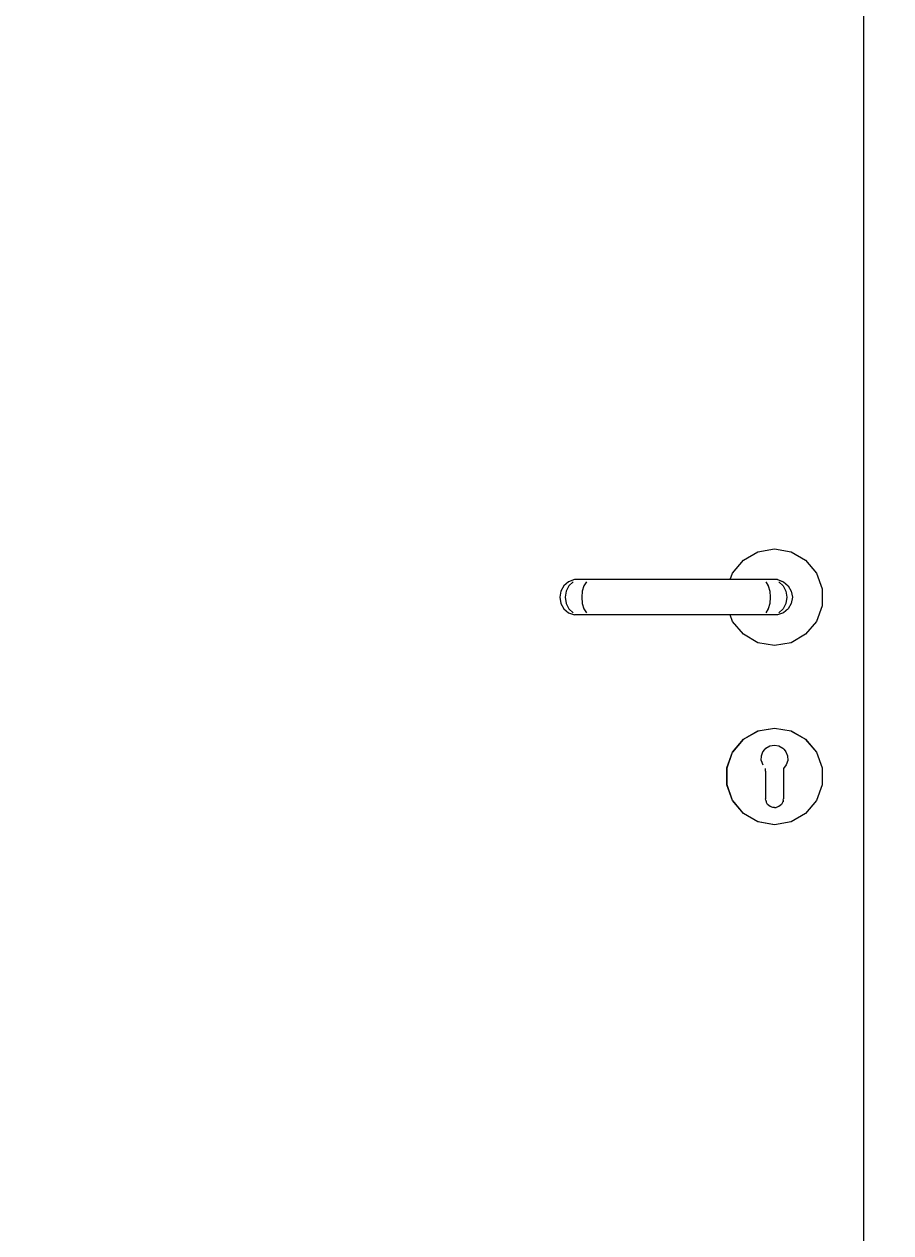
# Model space of a CAD drawing. Header units: millimetres. Extents: x -310 to 171125, y -3027 to 55843.
# Drawn here: x 132488 to 132972, y 21541 to 22216 of the extents above; entities that cross this region are included whole.
import ezdxf

# ---------------------------------------------------------------- set-up
doc = ezdxf.new("R2010")
doc.units = ezdxf.units.MM
doc.header["$MEASUREMENT"] = 0
doc.set_wipeout_variables(frame=1)
doc.linetypes.add('Wipeout_Contour', pattern=[1000, 0, -1000])
doc.layers.add('Dimensioning - General', color=7, linetype='Continuous')
doc.layers.add('Structural - Bearing', color=7, linetype='Continuous')
for name, color, linetype, lineweight, true_color in [('Dimensioning - General_Pen_No__61', 7, 'Continuous', 20, 0x6a6a6a), ('Dimensioning - General_Pen_No__88', 7, 'Continuous', 20, 0xfd4435), ('Structural - Bearing_Pen_No__82', 7, 'Continuous', 20, 0xaaaaaa)]:
    doc.layers.add(name, color=color, linetype=linetype, lineweight=lineweight, true_color=true_color)
doc.layers.get('0').off()
doc.styles.add('GENERATED_STYLE_6', font='calibril.ttf')
doc.dimstyles.new('GENERATED_STYLE__1', dxfattribs={"dimtxt": 195.999997, "dimasz": 106.4, "dimexe": 0.18, "dimexo": 0.0625, "dimgap": 0.09, "dimtad": 1, "dimdec": 0, "dimlfac": 0.1, "dimzin": 0, "dimdsep": 46, "dimtxsty": 'GENERATED_STYLE_6', "dimblk": 'ARROWHEAD_2', "dimblk1": 'ARROWHEAD_2', "dimblk2": 'ARROWHEAD_2', "dimcen": 0.09, "dimse1": 1, "dimse2": 1, "dimclrd": 256, "dimclre": 256, "dimclrt": 256, "dimadec": 0, "dimazin": 0, "dimtfac": 1, "dimtdec": 4, "dimtmove": 0, "dimatfit": 3, "dimfxl": 1, "dimtolj": 1, "dimtzin": 0, "dimarcsym": 0})

# ---------------------------------------------------------------- blocks, each defined once
blk = doc.blocks.new('*D87')
at = {"layer": 'Dimensioning - General_Pen_No__61', "color": 251, "linetype": 'Continuous', "lineweight": 20, "true_color": 0x6a6a6a, "transparency": 16777216}
for p, q in [((134582.88, 23536.02), (134722.88, 23455.19)), ((134757.88, 23495.6), (134547.88, 23495.6)), ((134652.88, 20795.6), (134652.88, 23495.6)), ((134582.88, 20836.02), (134722.88, 20755.19)), ((134757.88, 20795.6), (134547.88, 20795.6))]:
    blk.add_line(p, q, dxfattribs=at)
at = {"layer": 'Dimensioning - General_Pen_No__88', "color": 20, "lineweight": 20, "true_color": 0xfd4435, "transparency": 16777216, "char_height": 196, "attachment_point": 7, "rotation": 90, "style": 'GENERATED_STYLE_6'}
for s, insert in [('\\A1;{\\pql;\\fCalibri Light|b0|i0|c0|p34;20}', (134613.68, 23137.36)), ('\\A1;{\\pql;\\fCalibri Light|b0|i0|c0|p34;270}', (134613.68, 21907.27))]:
    blk.add_mtext(s, dxfattribs=dict(at, insert=insert))
blk = doc.blocks.new('ARROWHEAD_2')
at = {"color": 0, "linetype": 'Continuous', "lineweight": 0}
for p, q in [((-0.3781, -0.655), (0.3781, 0.655)), ((0, 0), (-1, 0))]:
    blk.add_line(p, q, dxfattribs=at)
blk = doc.blocks.new('*D130')
at = {"layer": 'Dimensioning - General_Pen_No__61', "color": 251, "linetype": 'Continuous', "lineweight": 20, "true_color": 0x6a6a6a, "transparency": 16777216}
for p, q in [((135132.88, 23536.02), (135272.88, 23455.19)), ((135307.88, 23495.6), (135097.88, 23495.6)), ((135202.88, 20795.6), (135202.88, 23495.6)), ((135132.88, 20836.02), (135272.88, 20755.19)), ((135307.88, 20795.6), (135097.88, 20795.6))]:
    blk.add_line(p, q, dxfattribs=at)
at = {"layer": 'Dimensioning - General_Pen_No__88', "color": 20, "lineweight": 20, "true_color": 0xfd4435, "transparency": 16777216, "char_height": 196, "attachment_point": 7, "rotation": 90, "style": 'GENERATED_STYLE_6'}
for s, insert in [('\\A1;{\\pql;\\fCalibri Light|b0|i0|c0|p34;20}', (135163.68, 23137.36)), ('\\A1;{\\pql;\\fCalibri Light|b0|i0|c0|p34;270}', (135163.68, 21907.27))]:
    blk.add_mtext(s, dxfattribs=dict(at, insert=insert))
blk = doc.blocks.new('*D157')
at = {"layer": 'Dimensioning - General_Pen_No__61', "color": 251, "linetype": 'Continuous', "lineweight": 20, "true_color": 0x6a6a6a, "transparency": 16777216}
for p, q in [((135682.88, 23736.02), (135822.88, 23655.19)), ((135857.88, 23695.6), (135647.88, 23695.6)), ((135752.88, 20795.6), (135752.88, 23695.6)), ((135682.88, 20836.02), (135822.88, 20755.19)), ((135857.88, 20795.6), (135647.88, 20795.6))]:
    blk.add_line(p, q, dxfattribs=at)
at = {"layer": 'Dimensioning - General_Pen_No__88', "color": 20, "lineweight": 20, "true_color": 0xfd4435, "transparency": 16777216, "insert": (135713.68, 22007.27), "char_height": 196, "attachment_point": 7, "rotation": 90, "style": 'GENERATED_STYLE_6'}
blk.add_mtext('\\A1;{\\pql;\\fCalibri Light|b0|i0|c0|p34;290}', dxfattribs=at)

msp = doc.modelspace()

# ---------------------------------------------------------------- wipeouts: each hides what was drawn before it
at = {"color": 254, "linetype": 'Wipeout_Contour', "lineweight": 0, "ltscale": 539056.632712}
msp.add_wipeout([(132957.21, 22955.6), (132957.21, 20895.6), (132972.21, 20895.6), (132972.21, 22955.6)], dxfattribs=at).dxf.layer = 'Structural - Bearing'
at = {"color": 254, "linetype": 'Wipeout_Contour', "lineweight": 0, "ltscale": 3636925.126008098}
msp.add_wipeout([(132883.83, 21909.1), (132882.5, 21905.45), (132908.94, 21905.45), (132912.21, 21904.26), (132914.87, 21902.03), (132916.6, 21899.02), (132917.21, 21895.6), (132916.6, 21892.18), (132914.87, 21889.18), (132912.21, 21886.94), (132908.94, 21885.76), (132882.5, 21885.76), (132883.83, 21882.1), (132889.85, 21874.92), (132897.97, 21870.23), (132907.21, 21868.6), (132916.44, 21870.23), (132924.56, 21874.92), (132930.59, 21882.1), (132933.8, 21890.92), (132933.8, 21900.29), (132930.59, 21909.1), (132924.56, 21916.29), (132916.44, 21920.98), (132907.21, 21922.6), (132897.97, 21920.98), (132889.85, 21916.29)], dxfattribs=at).dxf.layer = 'Structural - Bearing'
at = {"color": 254, "linetype": 'Wipeout_Contour', "lineweight": 0, "ltscale": 942732.860326}
msp.add_wipeout([(132900.79, 21809.39), (132901.78, 21810.53), (132898.01, 21820.88), (132889.92, 21816.21), (132899.84, 21804.39), (132899.82, 21804.44), (132899.88, 21807)], dxfattribs=at).dxf.layer = 'Structural - Bearing'

# ---------------------------------------------------------------- next in the draw order: linework, layer by layer
at = {"layer": 'Structural - Bearing_Pen_No__82', "color": 253, "linetype": 'Continuous', "lineweight": 20, "true_color": 0xaaaaaa}
for p, q in [((132957.21, 20895.6), (132957.21, 22967.6)), ((132897.97, 21920.98), (132907.21, 21922.6)), ((132907.21, 21922.6), (132916.44, 21920.98)), ((132883.83, 21909.1), (132889.85, 21916.29)), ((132889.85, 21916.29), (132897.97, 21920.98)), ((132916.44, 21920.98), (132924.56, 21916.29)), ((132924.56, 21916.29), (132930.59, 21909.1)), ((132930.59, 21909.1), (132933.8, 21900.29)), ((132933.8, 21900.29), (132933.8, 21890.92)), ((132933.8, 21890.92), (132930.59, 21882.1)), ((132889.85, 21874.92), (132883.83, 21882.1)), ((132930.59, 21882.1), (132924.56, 21874.92)), ((132897.97, 21870.23), (132889.85, 21874.92)), ((132924.56, 21874.92), (132916.44, 21870.23)), ((132907.21, 21868.6), (132897.97, 21870.23)), ((132916.44, 21870.23), (132907.21, 21868.6))]:
    msp.add_line(p, q, dxfattribs=at)

# ---------------------------------------------------------------- next in the draw order: wipeouts: each hides what was drawn before it
at = {"color": 254, "linetype": 'Wipeout_Contour', "lineweight": 0, "ltscale": 538809.573721}
msp.add_wipeout([(132908.94, 21905.45), (132906.76, 21905.45), (132909.68, 21904.26), (132912.21, 21904.26)], dxfattribs=at).dxf.layer = 'Structural - Bearing'
at = {"color": 254, "linetype": 'Wipeout_Contour', "lineweight": 0, "ltscale": 538826.091893}
msp.add_wipeout([(132914.16, 21895.6), (132913.62, 21892.18), (132916.6, 21892.18), (132917.21, 21895.6)], dxfattribs=at).dxf.layer = 'Structural - Bearing'
at = {"color": 254, "linetype": 'Wipeout_Contour', "lineweight": 0, "ltscale": 808039.207701}
msp.add_wipeout([(132900.63, 21802.02), (132899.84, 21804.39), (132889.92, 21816.21), (132883.91, 21809.05), (132902.21, 21798.49), (132902.21, 21800)], dxfattribs=at).dxf.layer = 'Structural - Bearing'

# ---------------------------------------------------------------- next in the draw order: wipeouts: each hides what was drawn before it
at = {"color": 254, "linetype": 'Wipeout_Contour', "lineweight": 0, "ltscale": 538819.538396}
msp.add_wipeout([(132912.21, 21904.26), (132909.68, 21904.26), (132912.07, 21902.03), (132914.87, 21902.03)], dxfattribs=at).dxf.layer = 'Structural - Bearing'
at = {"color": 254, "linetype": 'Wipeout_Contour', "lineweight": 0, "ltscale": 538819.646297}
msp.add_wipeout([(132913.62, 21892.18), (132912.07, 21889.18), (132914.87, 21889.18), (132916.6, 21892.18)], dxfattribs=at).dxf.layer = 'Structural - Bearing'
at = {"color": 254, "linetype": 'Wipeout_Contour', "lineweight": 0, "ltscale": 808091.614694}
msp.add_wipeout([(132904.69, 21812.59), (132907.21, 21813.03), (132907.21, 21822.5), (132898.01, 21820.88), (132901.78, 21810.53), (132902.46, 21811.33)], dxfattribs=at).dxf.layer = 'Structural - Bearing'

# ---------------------------------------------------------------- next in the draw order: wipeouts: each hides what was drawn before it
at = {"color": 254, "linetype": 'Wipeout_Contour', "lineweight": 0, "ltscale": 538826.049291}
msp.add_wipeout([(132912.07, 21902.03), (132913.62, 21899.02), (132916.6, 21899.02), (132914.87, 21902.03)], dxfattribs=at).dxf.layer = 'Structural - Bearing'
at = {"color": 254, "linetype": 'Wipeout_Contour', "lineweight": 0, "ltscale": 538809.728294}
msp.add_wipeout([(132912.07, 21889.18), (132909.68, 21886.94), (132912.21, 21886.94), (132914.87, 21889.18)], dxfattribs=at).dxf.layer = 'Structural - Bearing'
at = {"color": 254, "linetype": 'Wipeout_Contour', "lineweight": 0, "ltscale": 538692.479392}
msp.add_wipeout([(132889.85, 21816.29), (132889.92, 21816.21), (132898.01, 21820.88), (132897.97, 21820.98)], dxfattribs=at).dxf.layer = 'Structural - Bearing'
at = {"color": 254, "linetype": 'Wipeout_Contour', "lineweight": 0, "ltscale": 808136.058666}
msp.add_wipeout([(132911.95, 21811.33), (132912.64, 21810.53), (132916.41, 21820.88), (132907.21, 21822.5), (132907.21, 21813.03), (132909.73, 21812.59)], dxfattribs=at).dxf.layer = 'Structural - Bearing'

# ---------------------------------------------------------------- next in the draw order: wipeouts: each hides what was drawn before it
at = {"color": 254, "linetype": 'Wipeout_Contour', "lineweight": 0, "ltscale": 538791.640607}
msp.add_wipeout([(132900.61, 21905.45), (132902.3, 21904.26), (132909.68, 21904.26), (132906.76, 21905.45)], dxfattribs=at).dxf.layer = 'Structural - Bearing'
at = {"color": 254, "linetype": 'Wipeout_Contour', "lineweight": 0, "ltscale": 538828.315612}
msp.add_wipeout([(132913.62, 21899.02), (132914.16, 21895.6), (132917.21, 21895.6), (132916.6, 21899.02)], dxfattribs=at).dxf.layer = 'Structural - Bearing'
at = {"color": 254, "linetype": 'Wipeout_Contour', "lineweight": 0, "ltscale": 538797.53961}
msp.add_wipeout([(132912.21, 21886.94), (132909.68, 21886.94), (132906.76, 21885.76), (132908.94, 21885.76)], dxfattribs=at).dxf.layer = 'Structural - Bearing'
at = {"color": 254, "linetype": 'Wipeout_Contour', "lineweight": 0, "ltscale": 538728.710936}
msp.add_wipeout([(132897.97, 21820.98), (132898.01, 21820.88), (132907.21, 21822.5), (132907.21, 21822.6)], dxfattribs=at).dxf.layer = 'Structural - Bearing'
at = {"color": 254, "linetype": 'Wipeout_Contour', "lineweight": 0, "ltscale": 942855.303688}
msp.add_wipeout([(132914.6, 21804.44), (132914.58, 21804.39), (132924.5, 21816.21), (132916.41, 21820.88), (132912.64, 21810.53), (132913.62, 21809.39), (132914.54, 21807)], dxfattribs=at).dxf.layer = 'Structural - Bearing'
at = {"color": 254, "linetype": 'Wipeout_Contour', "lineweight": 0, "ltscale": 538660.769506}
msp.add_wipeout([(132883.83, 21809.1), (132883.91, 21809.05), (132889.92, 21816.21), (132889.85, 21816.29)], dxfattribs=at).dxf.layer = 'Structural - Bearing'

# ---------------------------------------------------------------- next in the draw order: wipeouts: each hides what was drawn before it
at = {"color": 254, "linetype": 'Wipeout_Contour', "lineweight": 0, "ltscale": 538798.761851}
msp.add_wipeout([(132902.3, 21904.26), (132903.67, 21902.03), (132912.07, 21902.03), (132909.68, 21904.26)], dxfattribs=at).dxf.layer = 'Structural - Bearing'
at = {"color": 254, "linetype": 'Wipeout_Contour', "lineweight": 0, "ltscale": 538802.065761}
msp.add_wipeout([(132914.16, 21895.6), (132904.88, 21895.6), (132904.57, 21892.18), (132913.62, 21892.18)], dxfattribs=at).dxf.layer = 'Structural - Bearing'
at = {"color": 254, "linetype": 'Wipeout_Contour', "lineweight": 0, "ltscale": 538765.100916}
msp.add_wipeout([(132907.21, 21822.6), (132907.21, 21822.5), (132916.41, 21820.88), (132916.44, 21820.98)], dxfattribs=at).dxf.layer = 'Structural - Bearing'
at = {"color": 254, "linetype": 'Wipeout_Contour', "lineweight": 0, "ltscale": 808168.774818}
msp.add_wipeout([(132913.79, 21802.02), (132912.21, 21800), (132912.21, 21798.49), (132930.5, 21809.05), (132924.5, 21816.21), (132914.58, 21804.39)], dxfattribs=at).dxf.layer = 'Structural - Bearing'
at = {"color": 254, "linetype": 'Wipeout_Contour', "lineweight": 0, "ltscale": 538674.28788}
msp.add_wipeout([(132902.21, 21798.49), (132883.91, 21809.05), (132880.72, 21800.28), (132902.21, 21796.49)], dxfattribs=at).dxf.layer = 'Structural - Bearing'

# ---------------------------------------------------------------- next in the draw order: linework, layer by layer
at = {"layer": 'Structural - Bearing_Pen_No__82', "color": 253, "linetype": 'Continuous', "lineweight": 20, "true_color": 0xaaaaaa}
msp.add_line((132897.97, 21820.98), (132907.21, 21822.6), dxfattribs=at)

# ---------------------------------------------------------------- next in the draw order: wipeouts: each hides what was drawn before it
at = {"color": 254, "linetype": 'Wipeout_Contour', "lineweight": 0, "ltscale": 538803.156718}
msp.add_wipeout([(132912.07, 21902.03), (132903.67, 21902.03), (132904.57, 21899.02), (132913.62, 21899.02)], dxfattribs=at).dxf.layer = 'Structural - Bearing'
at = {"color": 254, "linetype": 'Wipeout_Contour', "lineweight": 0, "ltscale": 538796.753454}
msp.add_wipeout([(132913.62, 21892.18), (132904.57, 21892.18), (132903.67, 21889.18), (132912.07, 21889.18)], dxfattribs=at).dxf.layer = 'Structural - Bearing'
at = {"color": 254, "linetype": 'Wipeout_Contour', "lineweight": 0, "ltscale": 538797.246786}
msp.add_wipeout([(132916.44, 21820.98), (132916.41, 21820.88), (132924.5, 21816.21), (132924.56, 21816.29)], dxfattribs=at).dxf.layer = 'Structural - Bearing'
at = {"color": 254, "linetype": 'Wipeout_Contour', "lineweight": 0, "ltscale": 538667.825209}
msp.add_wipeout([(132902.21, 21796.49), (132880.72, 21800.28), (132880.72, 21790.93), (132902.21, 21794.72)], dxfattribs=at).dxf.layer = 'Structural - Bearing'

# ---------------------------------------------------------------- next in the draw order: linework, layer by layer
at = {"layer": 'Structural - Bearing_Pen_No__82', "color": 253, "linetype": 'Continuous', "lineweight": 20, "true_color": 0xaaaaaa}
for p, q in [((132908.94, 21905.45), (132912.21, 21904.26)), ((132907.21, 21822.6), (132916.44, 21820.98))]:
    msp.add_line(p, q, dxfattribs=at)

# ---------------------------------------------------------------- next in the draw order: wipeouts: each hides what was drawn before it
at = {"color": 254, "linetype": 'Wipeout_Contour', "lineweight": 0, "ltscale": 538760.913009}
msp.add_wipeout([(132900.61, 21905.45), (132892.44, 21905.45), (132892.87, 21904.26), (132902.3, 21904.26)], dxfattribs=at).dxf.layer = 'Structural - Bearing'
at = {"color": 254, "linetype": 'Wipeout_Contour', "lineweight": 0, "ltscale": 538804.289578}
msp.add_wipeout([(132913.62, 21899.02), (132904.57, 21899.02), (132904.88, 21895.6), (132914.16, 21895.6)], dxfattribs=at).dxf.layer = 'Structural - Bearing'
at = {"color": 254, "linetype": 'Wipeout_Contour', "lineweight": 0, "ltscale": 538788.951374}
msp.add_wipeout([(132903.67, 21889.18), (132902.3, 21886.94), (132909.68, 21886.94), (132912.07, 21889.18)], dxfattribs=at).dxf.layer = 'Structural - Bearing'
at = {"color": 254, "linetype": 'Wipeout_Contour', "lineweight": 0, "ltscale": 538637.407029}
msp.add_wipeout([(132880.62, 21800.29), (132880.72, 21800.28), (132883.91, 21809.05), (132883.83, 21809.1)], dxfattribs=at).dxf.layer = 'Structural - Bearing'
at = {"color": 254, "linetype": 'Wipeout_Contour', "lineweight": 0, "ltscale": 538667.376511}
msp.add_wipeout([(132902.21, 21794.72), (132880.72, 21790.93), (132883.91, 21782.15), (132902.21, 21792.72)], dxfattribs=at).dxf.layer = 'Structural - Bearing'

# ---------------------------------------------------------------- next in the draw order: linework, layer by layer
at = {"layer": 'Structural - Bearing_Pen_No__82', "color": 253, "linetype": 'Continuous', "lineweight": 20, "true_color": 0xaaaaaa}
for p, q in [((132909.68, 21904.26), (132912.07, 21902.03)), ((132912.07, 21902.03), (132913.62, 21899.02)), ((132912.21, 21904.26), (132914.87, 21902.03)), ((132914.87, 21902.03), (132916.6, 21899.02)), ((132913.62, 21899.02), (132914.16, 21895.6)), ((132914.16, 21895.6), (132913.62, 21892.18)), ((132916.6, 21899.02), (132917.21, 21895.6)), ((132917.21, 21895.6), (132916.6, 21892.18)), ((132916.6, 21892.18), (132914.87, 21889.18)), ((132883.83, 21809.1), (132889.85, 21816.29))]:
    msp.add_line(p, q, dxfattribs=at)

# ---------------------------------------------------------------- next in the draw order: wipeouts: each hides what was drawn before it
at = {"color": 254, "linetype": 'Wipeout_Contour', "lineweight": 0, "ltscale": 538763.563469}
msp.add_wipeout([(132902.3, 21904.26), (132892.87, 21904.26), (132893.22, 21902.03), (132903.67, 21902.03)], dxfattribs=at).dxf.layer = 'Structural - Bearing'
at = {"color": 254, "linetype": 'Wipeout_Contour', "lineweight": 0, "ltscale": 538761.78724}
msp.add_wipeout([(132904.88, 21895.6), (132893.52, 21895.6), (132893.45, 21892.18), (132904.57, 21892.18)], dxfattribs=at).dxf.layer = 'Structural - Bearing'
at = {"color": 254, "linetype": 'Wipeout_Contour', "lineweight": 0, "ltscale": 538779.606097}
msp.add_wipeout([(132900.61, 21885.76), (132906.76, 21885.76), (132909.68, 21886.94), (132902.3, 21886.94)], dxfattribs=at).dxf.layer = 'Structural - Bearing'
at = {"color": 254, "linetype": 'Wipeout_Contour', "lineweight": 0, "ltscale": 538672.829272}
msp.add_wipeout([(132902.21, 21792.72), (132883.91, 21782.15), (132889.92, 21775), (132902.21, 21789.65)], dxfattribs=at).dxf.layer = 'Structural - Bearing'

# ---------------------------------------------------------------- next in the draw order: linework, layer by layer
at = {"layer": 'Structural - Bearing_Pen_No__82', "color": 253, "linetype": 'Continuous', "lineweight": 20, "true_color": 0xaaaaaa}
for p, q in [((132906.76, 21905.45), (132900.61, 21905.45)), ((132908.94, 21905.45), (132906.76, 21905.45)), ((132912.07, 21889.18), (132909.68, 21886.94)), ((132913.62, 21892.18), (132912.07, 21889.18)), ((132914.87, 21889.18), (132912.21, 21886.94)), ((132912.21, 21886.94), (132908.94, 21885.76))]:
    msp.add_line(p, q, dxfattribs=at)

# ---------------------------------------------------------------- next in the draw order: wipeouts: each hides what was drawn before it
at = {"color": 254, "linetype": 'Wipeout_Contour', "lineweight": 0, "ltscale": 538764.640704}
msp.add_wipeout([(132903.67, 21902.03), (132893.22, 21902.03), (132893.45, 21899.02), (132904.57, 21899.02)], dxfattribs=at).dxf.layer = 'Structural - Bearing'
at = {"color": 254, "linetype": 'Wipeout_Contour', "lineweight": 0, "ltscale": 538758.236986}
msp.add_wipeout([(132904.57, 21892.18), (132893.45, 21892.18), (132893.22, 21889.18), (132903.67, 21889.18)], dxfattribs=at).dxf.layer = 'Structural - Bearing'
at = {"color": 254, "linetype": 'Wipeout_Contour', "lineweight": 0, "ltscale": 538625.215062}
msp.add_wipeout([(132880.62, 21790.92), (132880.72, 21790.93), (132880.72, 21800.28), (132880.62, 21800.29)], dxfattribs=at).dxf.layer = 'Structural - Bearing'
at = {"color": 254, "linetype": 'Wipeout_Contour', "lineweight": 0, "ltscale": 673357.99779}
msp.add_wipeout([(132889.92, 21775), (132898.01, 21770.33), (132902.35, 21782.27), (132902.21, 21783.1), (132902.21, 21789.65)], dxfattribs=at).dxf.layer = 'Structural - Bearing'

# ---------------------------------------------------------------- next in the draw order: linework, layer by layer
at = {"layer": 'Structural - Bearing_Pen_No__82', "color": 253, "linetype": 'Continuous', "lineweight": 20, "true_color": 0xaaaaaa}
msp.add_line((132880.62, 21800.29), (132883.83, 21809.1), dxfattribs=at)

# ---------------------------------------------------------------- next in the draw order: wipeouts: each hides what was drawn before it
at = {"color": 254, "linetype": 'Wipeout_Contour', "lineweight": 0, "ltscale": 538583.802377}
msp.add_wipeout([(132892.44, 21905.45), (132811.98, 21905.45), (132811.55, 21904.26), (132892.87, 21904.26)], dxfattribs=at).dxf.layer = 'Structural - Bearing'
at = {"color": 254, "linetype": 'Wipeout_Contour', "lineweight": 0, "ltscale": 538764.011222}
msp.add_wipeout([(132904.57, 21899.02), (132893.45, 21899.02), (132893.52, 21895.6), (132904.88, 21895.6)], dxfattribs=at).dxf.layer = 'Structural - Bearing'
at = {"color": 254, "linetype": 'Wipeout_Contour', "lineweight": 0, "ltscale": 538753.752357}
msp.add_wipeout([(132903.67, 21889.18), (132893.22, 21889.18), (132892.87, 21886.94), (132902.3, 21886.94)], dxfattribs=at).dxf.layer = 'Structural - Bearing'
at = {"color": 254, "linetype": 'Wipeout_Contour', "lineweight": 0, "ltscale": 538625.6542}
msp.add_wipeout([(132883.83, 21782.1), (132883.91, 21782.15), (132880.72, 21790.93), (132880.62, 21790.92)], dxfattribs=at).dxf.layer = 'Structural - Bearing'

# ---------------------------------------------------------------- next in the draw order: linework, layer by layer
at = {"layer": 'Structural - Bearing_Pen_No__82', "color": 253, "linetype": 'Continuous', "lineweight": 20, "true_color": 0xaaaaaa}
for p, q in [((132902.3, 21904.26), (132903.67, 21902.03)), ((132903.67, 21902.03), (132904.57, 21899.02)), ((132904.57, 21899.02), (132904.88, 21895.6)), ((132904.88, 21895.6), (132904.57, 21892.18)), ((132908.94, 21885.76), (132906.76, 21885.76)), ((132880.62, 21790.92), (132880.62, 21800.29))]:
    msp.add_line(p, q, dxfattribs=at)

# ---------------------------------------------------------------- next in the draw order: wipeouts: each hides what was drawn before it
at = {"color": 254, "linetype": 'Wipeout_Contour', "lineweight": 0, "ltscale": 538582.689612}
msp.add_wipeout([(132892.87, 21904.26), (132811.55, 21904.26), (132811.2, 21902.03), (132893.22, 21902.03)], dxfattribs=at).dxf.layer = 'Structural - Bearing'
at = {"color": 254, "linetype": 'Wipeout_Contour', "lineweight": 0, "ltscale": 538576.669293}
msp.add_wipeout([(132893.52, 21895.6), (132810.89, 21895.6), (132810.97, 21892.18), (132893.45, 21892.18)], dxfattribs=at).dxf.layer = 'Structural - Bearing'
at = {"color": 254, "linetype": 'Wipeout_Contour', "lineweight": 0, "ltscale": 538748.877816}
msp.add_wipeout([(132902.3, 21886.94), (132892.87, 21886.94), (132892.44, 21885.76), (132900.61, 21885.76)], dxfattribs=at).dxf.layer = 'Structural - Bearing'
at = {"color": 254, "linetype": 'Wipeout_Contour', "lineweight": 0, "ltscale": 538638.681079}
msp.add_wipeout([(132889.85, 21774.92), (132889.92, 21775), (132883.91, 21782.15), (132883.83, 21782.1)], dxfattribs=at).dxf.layer = 'Structural - Bearing'

# ---------------------------------------------------------------- next in the draw order: linework, layer by layer
at = {"layer": 'Structural - Bearing_Pen_No__82', "color": 253, "linetype": 'Continuous', "lineweight": 20, "true_color": 0xaaaaaa}
for p, q in [((132882.5, 21905.45), (132883.83, 21909.1)), ((132900.61, 21905.45), (132892.44, 21905.45)), ((132903.67, 21889.18), (132902.3, 21886.94)), ((132904.57, 21892.18), (132903.67, 21889.18)), ((132906.76, 21885.76), (132900.61, 21885.76)), ((132883.83, 21782.1), (132880.62, 21790.92))]:
    msp.add_line(p, q, dxfattribs=at)

# ---------------------------------------------------------------- next in the draw order: wipeouts: each hides what was drawn before it
at = {"color": 254, "linetype": 'Wipeout_Contour', "lineweight": 0, "ltscale": 538580.984909}
msp.add_wipeout([(132893.22, 21902.03), (132811.2, 21902.03), (132810.97, 21899.02), (132893.45, 21899.02)], dxfattribs=at).dxf.layer = 'Structural - Bearing'
at = {"color": 254, "linetype": 'Wipeout_Contour', "lineweight": 0, "ltscale": 538574.579012}
msp.add_wipeout([(132893.45, 21892.18), (132810.97, 21892.18), (132811.2, 21889.18), (132893.22, 21889.18)], dxfattribs=at).dxf.layer = 'Structural - Bearing'
at = {"color": 254, "linetype": 'Wipeout_Contour', "lineweight": 0, "ltscale": 538662.720802}
msp.add_wipeout([(132897.97, 21770.23), (132898.01, 21770.33), (132889.92, 21775), (132889.85, 21774.92)], dxfattribs=at).dxf.layer = 'Structural - Bearing'

# ---------------------------------------------------------------- next in the draw order: linework, layer by layer
at = {"layer": 'Structural - Bearing_Pen_No__82', "color": 253, "linetype": 'Continuous', "lineweight": 20, "true_color": 0xaaaaaa}
msp.add_line((132889.85, 21774.92), (132883.83, 21782.1), dxfattribs=at)

# ---------------------------------------------------------------- next in the draw order: wipeouts: each hides what was drawn before it
at = {"color": 254, "linetype": 'Wipeout_Contour', "lineweight": 0, "ltscale": 538406.69223}
msp.add_wipeout([(132811.98, 21905.45), (132803.81, 21905.45), (132802.12, 21904.26), (132811.55, 21904.26)], dxfattribs=at).dxf.layer = 'Structural - Bearing'
at = {"color": 254, "linetype": 'Wipeout_Contour', "lineweight": 0, "ltscale": 538578.894038}
msp.add_wipeout([(132893.45, 21899.02), (132810.97, 21899.02), (132810.89, 21895.6), (132893.52, 21895.6)], dxfattribs=at).dxf.layer = 'Structural - Bearing'
at = {"color": 254, "linetype": 'Wipeout_Contour', "lineweight": 0, "ltscale": 538572.875208}
msp.add_wipeout([(132893.22, 21889.18), (132811.2, 21889.18), (132811.55, 21886.94), (132892.87, 21886.94)], dxfattribs=at).dxf.layer = 'Structural - Bearing'
at = {"color": 254, "linetype": 'Wipeout_Contour', "lineweight": 0, "ltscale": 1077409.54995889}
msp.add_wipeout([(132906.34, 21778.18), (132904.71, 21778.77), (132903.38, 21779.89), (132902.51, 21781.39), (132902.35, 21782.27), (132898.01, 21770.33), (132907.21, 21768.7), (132907.21, 21778.18)], dxfattribs=at).dxf.layer = 'Structural - Bearing'

# ---------------------------------------------------------------- next in the draw order: wipeouts: each hides what was drawn before it
at = {"color": 254, "linetype": 'Wipeout_Contour', "lineweight": 0, "ltscale": 538401.816287}
msp.add_wipeout([(132811.55, 21904.26), (132802.12, 21904.26), (132800.74, 21902.03), (132811.2, 21902.03)], dxfattribs=at).dxf.layer = 'Structural - Bearing'
at = {"color": 254, "linetype": 'Wipeout_Contour', "lineweight": 0, "ltscale": 538391.551931}
msp.add_wipeout([(132810.89, 21895.6), (132799.53, 21895.6), (132799.84, 21892.18), (132810.97, 21892.18)], dxfattribs=at).dxf.layer = 'Structural - Bearing'
at = {"color": 254, "linetype": 'Wipeout_Contour', "lineweight": 0, "ltscale": 538571.763228}
msp.add_wipeout([(132892.87, 21886.94), (132811.55, 21886.94), (132811.98, 21885.76), (132892.44, 21885.76)], dxfattribs=at).dxf.layer = 'Structural - Bearing'
at = {"color": 254, "linetype": 'Wipeout_Contour', "lineweight": 0, "ltscale": 538694.87259}
msp.add_wipeout([(132907.21, 21768.6), (132907.21, 21768.7), (132898.01, 21770.33), (132897.97, 21770.23)], dxfattribs=at).dxf.layer = 'Structural - Bearing'

# ---------------------------------------------------------------- next in the draw order: linework, layer by layer
at = {"layer": 'Structural - Bearing_Pen_No__82', "color": 253, "linetype": 'Continuous', "lineweight": 20, "true_color": 0xaaaaaa}
for p, q in [((132892.44, 21905.45), (132811.98, 21905.45)), ((132883.83, 21882.1), (132882.5, 21885.76)), ((132900.61, 21885.76), (132892.44, 21885.76))]:
    msp.add_line(p, q, dxfattribs=at)

# ---------------------------------------------------------------- next in the draw order: wipeouts: each hides what was drawn before it
at = {"color": 254, "linetype": 'Wipeout_Contour', "lineweight": 0, "ltscale": 538397.329681}
msp.add_wipeout([(132811.2, 21902.03), (132800.74, 21902.03), (132799.84, 21899.02), (132810.97, 21899.02)], dxfattribs=at).dxf.layer = 'Structural - Bearing'
at = {"color": 254, "linetype": 'Wipeout_Contour', "lineweight": 0, "ltscale": 538390.921603}
msp.add_wipeout([(132810.97, 21892.18), (132799.84, 21892.18), (132800.74, 21889.18), (132811.2, 21889.18)], dxfattribs=at).dxf.layer = 'Structural - Bearing'
at = {"color": 254, "linetype": 'Wipeout_Contour', "lineweight": 0, "ltscale": 1077463.095355383}
msp.add_wipeout([(132911.91, 21781.39), (132911.04, 21779.89), (132909.71, 21778.77), (132908.08, 21778.18), (132907.21, 21778.18), (132907.21, 21768.7), (132916.41, 21770.33), (132912.06, 21782.27)], dxfattribs=at).dxf.layer = 'Structural - Bearing'

# ---------------------------------------------------------------- next in the draw order: wipeouts: each hides what was drawn before it
at = {"color": 254, "linetype": 'Wipeout_Contour', "lineweight": 0, "ltscale": 538375.965229}
msp.add_wipeout([(132797.66, 21905.45), (132794.73, 21904.26), (132802.12, 21904.26), (132803.81, 21905.45)], dxfattribs=at).dxf.layer = 'Structural - Bearing'
at = {"color": 254, "linetype": 'Wipeout_Contour', "lineweight": 0, "ltscale": 538393.777439}
msp.add_wipeout([(132810.97, 21899.02), (132799.84, 21899.02), (132799.53, 21895.6), (132810.89, 21895.6)], dxfattribs=at).dxf.layer = 'Structural - Bearing'
at = {"color": 254, "linetype": 'Wipeout_Contour', "lineweight": 0, "ltscale": 538391.99859}
msp.add_wipeout([(132811.2, 21889.18), (132800.74, 21889.18), (132802.12, 21886.94), (132811.55, 21886.94)], dxfattribs=at).dxf.layer = 'Structural - Bearing'
at = {"color": 254, "linetype": 'Wipeout_Contour', "lineweight": 0, "ltscale": 538731.26479}
msp.add_wipeout([(132916.44, 21770.23), (132916.41, 21770.33), (132907.21, 21768.7), (132907.21, 21768.6)], dxfattribs=at).dxf.layer = 'Structural - Bearing'

# ---------------------------------------------------------------- next in the draw order: linework, layer by layer
at = {"layer": 'Structural - Bearing_Pen_No__82', "color": 253, "linetype": 'Continuous', "lineweight": 20, "true_color": 0xaaaaaa}
msp.add_line((132907.21, 21768.6), (132897.97, 21770.23), dxfattribs=at)

# ---------------------------------------------------------------- next in the draw order: wipeouts: each hides what was drawn before it
at = {"color": 254, "linetype": 'Wipeout_Contour', "lineweight": 0, "ltscale": 538366.618609}
msp.add_wipeout([(132792.35, 21902.03), (132800.74, 21902.03), (132802.12, 21904.26), (132794.73, 21904.26)], dxfattribs=at).dxf.layer = 'Structural - Bearing'
at = {"color": 254, "linetype": 'Wipeout_Contour', "lineweight": 0, "ltscale": 538351.274241}
msp.add_wipeout([(132799.53, 21895.6), (132790.25, 21895.6), (132790.79, 21892.18), (132799.84, 21892.18)], dxfattribs=at).dxf.layer = 'Structural - Bearing'
at = {"color": 254, "linetype": 'Wipeout_Contour', "lineweight": 0, "ltscale": 538394.649124}
msp.add_wipeout([(132811.55, 21886.94), (132802.12, 21886.94), (132803.81, 21885.76), (132811.98, 21885.76)], dxfattribs=at).dxf.layer = 'Structural - Bearing'
at = {"color": 254, "linetype": 'Wipeout_Contour', "lineweight": 0, "ltscale": 673441.822338}
msp.add_wipeout([(132916.41, 21770.33), (132924.5, 21775), (132912.21, 21789.65), (132912.21, 21783.1), (132912.06, 21782.27)], dxfattribs=at).dxf.layer = 'Structural - Bearing'

# ---------------------------------------------------------------- next in the draw order: linework, layer by layer
at = {"layer": 'Structural - Bearing_Pen_No__82', "color": 253, "linetype": 'Continuous', "lineweight": 20, "true_color": 0xaaaaaa}
for p, q in [((132811.98, 21905.45), (132803.81, 21905.45)), ((132892.44, 21885.76), (132811.98, 21885.76))]:
    msp.add_line(p, q, dxfattribs=at)

# ---------------------------------------------------------------- next in the draw order: wipeouts: each hides what was drawn before it
at = {"color": 254, "linetype": 'Wipeout_Contour', "lineweight": 0, "ltscale": 538358.814453}
msp.add_wipeout([(132800.74, 21902.03), (132792.35, 21902.03), (132790.79, 21899.02), (132799.84, 21899.02)], dxfattribs=at).dxf.layer = 'Structural - Bearing'
at = {"color": 254, "linetype": 'Wipeout_Contour', "lineweight": 0, "ltscale": 538352.405921}
msp.add_wipeout([(132799.84, 21892.18), (132790.79, 21892.18), (132792.35, 21889.18), (132800.74, 21889.18)], dxfattribs=at).dxf.layer = 'Structural - Bearing'
at = {"color": 254, "linetype": 'Wipeout_Contour', "lineweight": 0, "ltscale": 538773.319283}
msp.add_wipeout([(132912.21, 21789.65), (132924.5, 21775), (132930.5, 21782.15), (132912.21, 21792.72)], dxfattribs=at).dxf.layer = 'Structural - Bearing'

# ---------------------------------------------------------------- next in the draw order: wipeouts: each hides what was drawn before it
at = {"color": 254, "linetype": 'Wipeout_Contour', "lineweight": 0, "ltscale": 538358.032511}
msp.add_wipeout([(132797.66, 21905.45), (132795.47, 21905.45), (132792.21, 21904.26), (132794.73, 21904.26)], dxfattribs=at).dxf.layer = 'Structural - Bearing'
at = {"color": 254, "linetype": 'Wipeout_Contour', "lineweight": 0, "ltscale": 538353.499913}
msp.add_wipeout([(132799.84, 21899.02), (132790.79, 21899.02), (132790.25, 21895.6), (132799.53, 21895.6)], dxfattribs=at).dxf.layer = 'Structural - Bearing'
at = {"color": 254, "linetype": 'Wipeout_Contour', "lineweight": 0, "ltscale": 538356.800276}
msp.add_wipeout([(132792.35, 21889.18), (132794.73, 21886.94), (132802.12, 21886.94), (132800.74, 21889.18)], dxfattribs=at).dxf.layer = 'Structural - Bearing'
at = {"color": 254, "linetype": 'Wipeout_Contour', "lineweight": 0, "ltscale": 538785.669683}
msp.add_wipeout([(132912.21, 21792.72), (132930.5, 21782.15), (132933.7, 21790.93), (132912.21, 21794.72)], dxfattribs=at).dxf.layer = 'Structural - Bearing'
at = {"color": 254, "linetype": 'Wipeout_Contour', "lineweight": 0, "ltscale": 538767.493808}
msp.add_wipeout([(132924.56, 21774.92), (132924.5, 21775), (132916.41, 21770.33), (132916.44, 21770.23)], dxfattribs=at).dxf.layer = 'Structural - Bearing'

# ---------------------------------------------------------------- next in the draw order: linework, layer by layer
at = {"layer": 'Structural - Bearing_Pen_No__82', "color": 253, "linetype": 'Continuous', "lineweight": 20, "true_color": 0xaaaaaa}
for p, q in [((132800.74, 21902.03), (132799.84, 21899.02)), ((132802.12, 21904.26), (132800.74, 21902.03)), ((132799.84, 21899.02), (132799.53, 21895.6)), ((132799.53, 21895.6), (132799.84, 21892.18)), ((132916.44, 21770.23), (132907.21, 21768.6))]:
    msp.add_line(p, q, dxfattribs=at)

# ---------------------------------------------------------------- next in the draw order: wipeouts: each hides what was drawn before it
at = {"color": 254, "linetype": 'Wipeout_Contour', "lineweight": 0, "ltscale": 538345.842543}
msp.add_wipeout([(132792.21, 21904.26), (132789.55, 21902.03), (132792.35, 21902.03), (132794.73, 21904.26)], dxfattribs=at).dxf.layer = 'Structural - Bearing'
at = {"color": 254, "linetype": 'Wipeout_Contour', "lineweight": 0, "ltscale": 538327.248685}
msp.add_wipeout([(132787.21, 21895.6), (132787.81, 21892.18), (132790.79, 21892.18), (132790.25, 21895.6)], dxfattribs=at).dxf.layer = 'Structural - Bearing'
at = {"color": 254, "linetype": 'Wipeout_Contour', "lineweight": 0, "ltscale": 538363.921439}
msp.add_wipeout([(132794.73, 21886.94), (132797.66, 21885.76), (132803.81, 21885.76), (132802.12, 21886.94)], dxfattribs=at).dxf.layer = 'Structural - Bearing'
at = {"color": 254, "linetype": 'Wipeout_Contour', "lineweight": 0, "ltscale": 538792.13014}
msp.add_wipeout([(132912.21, 21794.72), (132933.7, 21790.93), (132933.7, 21800.28), (132912.21, 21796.49)], dxfattribs=at).dxf.layer = 'Structural - Bearing'
at = {"color": 254, "linetype": 'Wipeout_Contour', "lineweight": 0, "ltscale": 538799.197609}
msp.add_wipeout([(132930.59, 21782.1), (132930.5, 21782.15), (132924.5, 21775), (132924.56, 21774.92)], dxfattribs=at).dxf.layer = 'Structural - Bearing'

# ---------------------------------------------------------------- next in the draw order: linework, layer by layer
at = {"layer": 'Structural - Bearing_Pen_No__82', "color": 253, "linetype": 'Continuous', "lineweight": 20, "true_color": 0xaaaaaa}
for p, q in [((132797.66, 21905.45), (132795.47, 21905.45)), ((132803.81, 21905.45), (132797.66, 21905.45)), ((132811.98, 21885.76), (132803.81, 21885.76))]:
    msp.add_line(p, q, dxfattribs=at)

# ---------------------------------------------------------------- next in the draw order: wipeouts: each hides what was drawn before it
at = {"color": 254, "linetype": 'Wipeout_Contour', "lineweight": 0, "ltscale": 538335.922422}
msp.add_wipeout([(132789.55, 21902.03), (132787.81, 21899.02), (132790.79, 21899.02), (132792.35, 21902.03)], dxfattribs=at).dxf.layer = 'Structural - Bearing'
at = {"color": 254, "linetype": 'Wipeout_Contour', "lineweight": 0, "ltscale": 538329.51362}
msp.add_wipeout([(132787.81, 21892.18), (132789.55, 21889.18), (132792.35, 21889.18), (132790.79, 21892.18)], dxfattribs=at).dxf.layer = 'Structural - Bearing'
at = {"color": 254, "linetype": 'Wipeout_Contour', "lineweight": 0, "ltscale": 538792.578925}
msp.add_wipeout([(132912.21, 21796.49), (132933.7, 21800.28), (132930.5, 21809.05), (132912.21, 21798.49)], dxfattribs=at).dxf.layer = 'Structural - Bearing'
at = {"color": 254, "linetype": 'Wipeout_Contour', "lineweight": 0, "ltscale": 538822.553289}
msp.add_wipeout([(132933.8, 21790.92), (132933.7, 21790.93), (132930.5, 21782.15), (132930.59, 21782.1)], dxfattribs=at).dxf.layer = 'Structural - Bearing'

# ---------------------------------------------------------------- next in the draw order: linework, layer by layer
at = {"layer": 'Structural - Bearing_Pen_No__82', "color": 253, "linetype": 'Continuous', "lineweight": 20, "true_color": 0xaaaaaa}
for p, q in [((132795.47, 21905.45), (132792.21, 21904.26)), ((132930.59, 21782.1), (132924.56, 21774.92))]:
    msp.add_line(p, q, dxfattribs=at)

# ---------------------------------------------------------------- next in the draw order: wipeouts: each hides what was drawn before it
at = {"color": 254, "linetype": 'Wipeout_Contour', "lineweight": 0, "ltscale": 538329.474456}
msp.add_wipeout([(132787.81, 21899.02), (132787.21, 21895.6), (132790.25, 21895.6), (132790.79, 21899.02)], dxfattribs=at).dxf.layer = 'Structural - Bearing'
at = {"color": 254, "linetype": 'Wipeout_Contour', "lineweight": 0, "ltscale": 538336.023834}
msp.add_wipeout([(132792.35, 21889.18), (132789.55, 21889.18), (132792.21, 21886.94), (132794.73, 21886.94)], dxfattribs=at).dxf.layer = 'Structural - Bearing'
at = {"color": 254, "linetype": 'Wipeout_Contour', "lineweight": 0, "ltscale": 538821.279656}
msp.add_wipeout([(132924.56, 21816.29), (132924.5, 21816.21), (132930.5, 21809.05), (132930.59, 21809.1)], dxfattribs=at).dxf.layer = 'Structural - Bearing'
at = {"color": 254, "linetype": 'Wipeout_Contour', "lineweight": 0, "ltscale": 3636446.282733671}
msp.add_wipeout([(132899.88, 21807), (132899.82, 21804.44), (132900.63, 21802.02), (132902.21, 21800), (132902.21, 21783.1), (132902.51, 21781.39), (132903.38, 21779.89), (132904.71, 21778.77), (132906.34, 21778.18), (132908.08, 21778.18), (132909.71, 21778.77), (132911.04, 21779.89), (132911.91, 21781.39), (132912.21, 21783.1), (132912.21, 21800), (132913.79, 21802.02), (132914.58, 21804.39), (132914.6, 21804.44), (132914.54, 21807), (132913.62, 21809.39), (132912.64, 21810.53), (132911.95, 21811.33), (132909.73, 21812.59), (132907.21, 21813.03), (132904.69, 21812.59), (132902.46, 21811.33), (132900.79, 21809.39)], dxfattribs=at).dxf.layer = 'Structural - Bearing'
at = {"color": 254, "linetype": 'Wipeout_Contour', "lineweight": 0, "ltscale": 538834.740906}
msp.add_wipeout([(132933.8, 21800.29), (132933.7, 21800.28), (132933.7, 21790.93), (132933.8, 21790.92)], dxfattribs=at).dxf.layer = 'Structural - Bearing'

# ---------------------------------------------------------------- next in the draw order: linework, layer by layer
at = {"layer": 'Structural - Bearing_Pen_No__82', "color": 253, "linetype": 'Continuous', "lineweight": 20, "true_color": 0xaaaaaa}
for p, q in [((132789.55, 21902.03), (132787.81, 21899.02)), ((132792.21, 21904.26), (132789.55, 21902.03)), ((132792.35, 21902.03), (132790.79, 21899.02)), ((132794.73, 21904.26), (132792.35, 21902.03)), ((132787.81, 21899.02), (132787.21, 21895.6)), ((132787.21, 21895.6), (132787.81, 21892.18)), ((132790.79, 21899.02), (132790.25, 21895.6)), ((132790.25, 21895.6), (132790.79, 21892.18)), ((132889.85, 21816.29), (132897.97, 21820.98)), ((132916.44, 21820.98), (132924.56, 21816.29)), ((132899.82, 21804.44), (132899.88, 21807)), ((132899.88, 21807), (132900.79, 21809.39)), ((132900.79, 21809.39), (132901.78, 21810.53)), ((132901.78, 21810.53), (132902.46, 21811.33)), ((132902.46, 21811.33), (132904.69, 21812.59)), ((132904.69, 21812.59), (132907.21, 21813.03)), ((132907.21, 21813.03), (132909.73, 21812.59)), ((132909.73, 21812.59), (132911.95, 21811.33)), ((132911.95, 21811.33), (132912.64, 21810.53)), ((132912.64, 21810.53), (132913.62, 21809.39)), ((132913.62, 21809.39), (132914.54, 21807)), ((132914.54, 21807), (132914.6, 21804.44)), ((132899.84, 21804.39), (132900.63, 21802.02)), ((132902.21, 21798.49), (132902.21, 21800)), ((132913.79, 21802.02), (132912.21, 21800)), ((132912.21, 21800), (132912.21, 21798.49)), ((132914.58, 21804.39), (132913.79, 21802.02)), ((132902.21, 21798.49), (132902.21, 21796.49)), ((132902.21, 21796.49), (132902.21, 21794.72)), ((132902.21, 21794.72), (132902.21, 21792.72)), ((132912.21, 21798.49), (132912.21, 21796.49)), ((132912.21, 21796.49), (132912.21, 21794.72)), ((132912.21, 21794.72), (132912.21, 21792.72)), ((132902.21, 21792.72), (132902.21, 21789.65)), ((132902.21, 21789.65), (132902.21, 21783.1)), ((132912.21, 21792.72), (132912.21, 21789.65)), ((132912.21, 21789.65), (132912.21, 21783.1)), ((132933.8, 21790.92), (132930.59, 21782.1)), ((132902.35, 21782.27), (132902.21, 21783.1)), ((132902.35, 21782.27), (132902.51, 21781.39)), ((132903.38, 21779.89), (132902.51, 21781.39)), ((132904.71, 21778.77), (132903.38, 21779.89)), ((132911.04, 21779.89), (132909.71, 21778.77)), ((132911.91, 21781.39), (132911.04, 21779.89)), ((132912.06, 21782.27), (132911.91, 21781.39)), ((132912.06, 21782.27), (132912.21, 21783.1)), ((132897.97, 21770.23), (132889.85, 21774.92)), ((132906.34, 21778.18), (132904.71, 21778.77)), ((132907.21, 21778.18), (132906.34, 21778.18)), ((132907.21, 21778.18), (132908.08, 21778.18)), ((132909.71, 21778.77), (132908.08, 21778.18)), ((132924.56, 21774.92), (132916.44, 21770.23))]:
    msp.add_line(p, q, dxfattribs=at)

# ---------------------------------------------------------------- next in the draw order: wipeouts: each hides what was drawn before it
at = {"color": 254, "linetype": 'Wipeout_Contour', "lineweight": 0, "ltscale": 538345.988322}
msp.add_wipeout([(132794.73, 21886.94), (132792.21, 21886.94), (132795.47, 21885.76), (132797.66, 21885.76)], dxfattribs=at).dxf.layer = 'Structural - Bearing'
at = {"color": 254, "linetype": 'Wipeout_Contour', "lineweight": 0, "ltscale": 538834.301953}
msp.add_wipeout([(132930.59, 21809.1), (132930.5, 21809.05), (132933.7, 21800.28), (132933.8, 21800.29)], dxfattribs=at).dxf.layer = 'Structural - Bearing'

# ---------------------------------------------------------------- next in the draw order: linework, layer by layer
at = {"layer": 'Structural - Bearing_Pen_No__82', "color": 253, "linetype": 'Continuous', "lineweight": 20, "true_color": 0xaaaaaa}
for p, q in [((132787.81, 21892.18), (132789.55, 21889.18)), ((132789.55, 21889.18), (132792.21, 21886.94)), ((132790.79, 21892.18), (132792.35, 21889.18)), ((132792.35, 21889.18), (132794.73, 21886.94)), ((132799.84, 21892.18), (132800.74, 21889.18)), ((132800.74, 21889.18), (132802.12, 21886.94)), ((132792.21, 21886.94), (132795.47, 21885.76)), ((132797.66, 21885.76), (132795.47, 21885.76)), ((132803.81, 21885.76), (132797.66, 21885.76)), ((132924.56, 21816.29), (132930.59, 21809.1)), ((132930.59, 21809.1), (132933.8, 21800.29)), ((132933.8, 21800.29), (132933.8, 21790.92))]:
    msp.add_line(p, q, dxfattribs=at)

# ---------------------------------------------------------------- next in the draw order: dimensions: what is measured, and where the dimension line sits
at = {"layer": 'Dimensioning - General', "color": 251, "linetype": 'Continuous', "lineweight": 20, "true_color": 0x6a6a6a}
for base, p1, p2, picture, middle in [((135752.88, 23695.6), (109667, 20795.6), (109593.21, 23695.6), '*D157', (135615.68, 22231.4)), ((135202.88, 23495.6), (106970.01, 20795.6), (106822.43, 23495.6), '*D130', (135065.68, 22131.4)), ((134652.88, 23495.6), (107290.98, 20795.6), (107357.89, 23495.6), '*D87', (134515.68, 22131.4))]:
    dim = msp.add_linear_dim(base=base, p1=p1, p2=p2, angle=90, dimstyle='GENERATED_STYLE__1', dxfattribs=at)
    dim.commit()
    dim.dimension.update_dxf_attribs({"geometry": picture, "text_midpoint": middle, "dimtype": 160, "text_rotation": 90})

doc.saveas('drawing.dxf')
